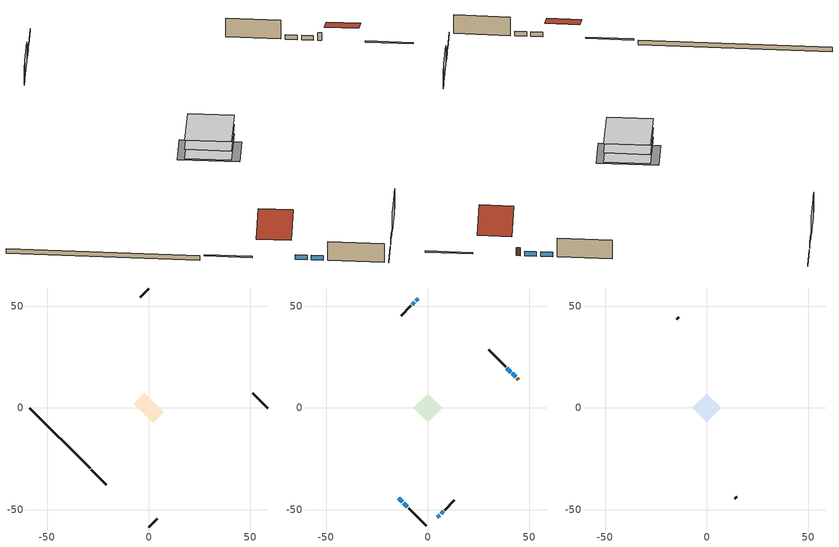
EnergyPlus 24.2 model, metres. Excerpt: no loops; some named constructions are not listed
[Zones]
crawlspace - vented
 floor foundation (Slab1 construction): -7.42,2.12 -2.12,7.42 7.42,-2.12 2.12,-7.42 z-0.91
 wall outside (RimJoist1 construction): -28.26,-30.35 -20.91,-37.7 z0.3:0.61
 wall outside (RimJoist2 construction): 0,58.6 -4.09,54.51 z0.3:0.61
 wall outside (RimJoist3 construction): 58.6,0 51.25,7.35 z0.3:0.61
 wall outside (RimJoist4 construction): 0,-58.6 4.09,-54.51 z0.3:0.61
 wall foundation (FoundationWall1 construction): -58.6,0 -28.91,-29.69 z-0.91:0.3
conditioned space
 floor to crawlspace - vented (Floor1 construction): -7.11,0 0,7.11 7.11,0 0,-7.11 z0.3
 floor adiabatic (AdiabaticFloorConstruction): -7.11,0 0,7.11 7.11,0 0,-7.11 z2.74
 wall outside (AdiabaticWallConstruction 1): 44.62,13.98 43.97,14.63 z0.3:2.34
 wall outside (AdiabaticWallConstruction): -14.27,-44.33 -12.46,-46.14 / -11.81,-46.79 -10,-48.6 / 40.88,17.72 38.99,19.61 z0.3:1.46; -4.75,53.85 -5.87,52.73 / -6.53,52.07 -7.65,50.95 / 4.75,-53.85 5.87,-52.73 / 6.53,-52.07 7.65,-50.95 z0.3:1.34; 43.32,15.28 41.53,17.07 z0.3:1.43
 wall outside (Wall1 construction): -9.34,-49.26 -0.66,-57.94 z0.3:5.18
 wall outside (Wall2 construction): -8.31,50.29 -13.13,45.47 z0.3:5.18
 wall outside (Wall3 construction): 38.34,20.26 29.92,28.68 z0.3:5.18
 wall outside (Wall4 construction): 8.31,-50.29 13.13,-45.47 z0.3:5.18
 window (WindowConstruction): -14.27,-44.33 -12.46,-46.14 z0.3:1.46
 window (WindowConstruction 1): -11.81,-46.79 -10,-48.6 z0.3:1.46
 window (WindowConstruction 2): -4.75,53.85 -5.87,52.73 z0.3:1.34
 window (WindowConstruction 3): -6.53,52.07 -7.65,50.95 z0.3:1.34
 window (WindowConstruction 4): 43.32,15.29 41.53,17.07 z0.3:1.43
 window (WindowConstruction 5): 40.88,17.72 38.99,19.61 z0.3:1.46
 window (WindowConstruction 6): 4.75,-53.85 5.87,-52.73 z0.3:1.34
 window (WindowConstruction 7): 6.53,-52.07 7.65,-50.95 z0.3:1.34
 door (Door): 44.62,13.98 43.97,14.63 z0.3:2.34
 ceiling adiabatic (AdiabaticFloorConstruction): 0,-7.11 7.11,0 0,7.11 -7.11,0 z2.74
attic - vented
 floor to conditioned space (Floor2 construction Reversed): -7.11,0 0,7.11 7.11,0 0,-7.11 z5.18
 wall outside (Wall5 construction): -13.79,44.81 -14.81,43.79 z0.3:5.18
 wall outside (Wall6 construction): 13.79,-44.81 14.81,-43.79 z0.3:5.18
 roof outside (Roof1 construction): -14.93,-43.67,5.18 -10.17,-38.91,8.55 -15.49,-33.59,8.55 -20.25,-38.35,5.18
 roof outside (Roof2 construction): 45.28,13.33,5.18 40.52,8.57,8.55 45.84,3.25,8.55 50.6,8.01,5.18
[Material] Roughness=Rough; Thermal Absorptance=0.9
Name | Thickness {m} | Conductivity {W/m-K} | Density {kg/m3} | Specific Heat {J/kg-K} | Solar Absorptance | Visible Absorptance
ceiling loosefill ins | 0.254 | 0.0480833 | 16.02 | 1046.75 | 0.7 | 0.7
ceiling stud and cavity | 0.1397 | 0.104117 | 65.682 | 1177.47 | 0.7 | 0.7
floor covering | 0.0127 | 0.0433444 | 54.468 | 1339.84 | 0.6 | 0.6
floor stud and cavity | 0.1397 | 0.923637 | 92.3553 | 1139.71 | 0.7 | 0.7
gypsum board | 0.0127 | 0.160291 | 801 | 837.4 | 0.6 | 0.6
osb sheathing 0.75 in. | 0.01905 | 0.115458 | 512.64 | 1214.23 | 0.7 | 0.7
[Construction]
Floor1 construction Reversed: floor covering, osb sheathing 0.75 in., floor stud and cavity
Floor2 construction: ceiling loosefill ins, ceiling stud and cavity, gypsum board
[EnergyManagementSystem:Program]
infil_program: Set p_m = 0.14; Set p_s = 0.22; Set s_m = 270; Set s_s = 370; Set z_m = 9.99744; Set z_s = 4.8768; Set f_t = (((s_m/z_m)^p_m)*((z_s/s_s)^p_s)); Set Tdiff = tin_s-tout_s; Set dT = @Abs Tdiff; Set c = 0.5333; Set Cs = 0.0872; Set Cw = 0.1017; Set n = 0.65; Set sft = (f_t*0.5); Set temp1 = ((c*Cw)*((sft*site_vw_s)^(2*n)))^2; Set Qinf = (((c*Cs*(dT^n))^2)+temp1)^0.5; Set Qinf = (@Max Qinf 0); Set mech_vent_house_fan_sensible_load_act = 0.0; Set mech_vent_house_fan_latent_load_act = 0.0; Set OASupInPb = out_pb_s; Set OASupInTemp = tout_s; Set OASupInW = out_wt_s; Set OASupRho = (@RhoAirFnPbTdbW OASupInPb OASupInTemp OASupInW); Set OASupCp = (@CpAirFnW OASupInW); Set OASupInEnth = (@HFnTdbW OASupInTemp OASupInW); Set ZoneTemp = tin_s; Set ZoneW = win_s; Set ZoneCp = (@CpAirFnW ZoneW); Set ZoneAirEnth = (@HFnTdbW ZoneTemp ZoneW); Set mech_vent_house_fan_cfis_act = 0.0; Set QWHV_cfis_sup = 0.0; Set QWHV_cfis_suppl_sup = 0.0; Set QWHV_cfis_suppl_exh = 0.0; Set Qrange = 0; Set Qrange = Qrange + 0.04719 * mech_vent_range_fan_0_sch_s; Set Qbath = 0; Set Qbath = Qbath + 0.04719 * mech_vent_bath_fan_0_sch_s; Set Qdryer = 0; Set Qdryer = Qdryer + 0.04262 * clothes_dryer_exhaust_0_sch_s; Set QWHV_sup = 0.0; Set QWHV_exh = 0.0; Set Qsupply = QWHV_sup + QWHV_cfis_sup + QWHV_cfis_suppl_sup; Set Qexhaust = Qrange + Qbath + Qdryer + QWHV_exh + QWHV_cfis_suppl_exh; Set Qfan = (@Max Qexhaust Qsupply); Set Qducts = 0; If Qducts < 0; Set Qsupply = Qsupply - Qducts; Else; Set Qexhaust = Qexhaust + Qducts; EndIf; Set Qfan_with_ducts = (@Max Qexhaust Qsupply); Set Qimb = (@Abs (Qsupply - Qexhaust)); If Qinf + Qimb > 0; Set Qtot = Qfan_with_ducts + (Qinf^2) / (Qinf + Qimb); Else; Set Qtot = Qfan_with_ducts; EndIf; Set Qinf_adj = Qtot - Qfan; Set infil_flow_act = Qinf_adj; Set infil_program_Qinf = Qinf_adj; Set infil_program_Qfan = Qfan; Set Qload = Qfan; Set Effectiveness_Sens = 0.0; Set Effectiveness_Lat = 0.0; Set Fan_MFR = Qload * OASupRho; Set ZoneInEnth = OASupInEnth; Set ZoneInTemp = OASupInTemp; Set FanTotalToCond = Fan_MFR * (ZoneInEnth - ZoneAirEnth); Set FanSensToCond = Fan_MFR * ZoneCp * (ZoneInTemp - ZoneTemp); Set FanLatToCond = FanTotalToCond - FanSensToCond; Set mech_vent_house_fan_sensible_load_act = mech_vent_house_fan_sensible_load_act + FanSensToCond; Set mech_vent_house_fan_latent_load_act = mech_vent_house_fan_latent_load_act + FanLatToCond
total_airflows_program: Set total_infil_flow_rate = 0; Set total_mechvent_flow_rate = 0; Set total_natvent_flow_rate = 0; Set total_whf_flow_rate = 0; Set total_infil_flow_rate = total_infil_flow_rate + (infil_program_Qinf * 1); Set total_mechvent_flow_rate = total_mechvent_flow_rate + (infil_program_Qfan * 1); Set total_natvent_flow_rate = total_natvent_flow_rate + (natural_vent_program_Qnv * 1); Set total_whf_flow_rate = total_whf_flow_rate + (natural_vent_program_Qwhf * 1)
total_loads_program: Set loads_htg_tot = 0; Set loads_clg_tot = 0; If htg_load_cond > 0; Set loads_htg_tot = loads_htg_tot + (htg_load_cond - clg_load_cond) * 1.0; EndIf; Set loads_htg_tot = (@Max loads_htg_tot 0); If clg_load_cond > 0; Set loads_clg_tot = loads_clg_tot + (clg_load_cond - htg_load_cond) * 1.0; EndIf; Set loads_clg_tot = (@Max loads_clg_tot 0)
unmet_hours_program: Set htg_unmet_hours = 0; Set clg_unmet_hours = 0; Set unit_htg_unmet_hours = 0; If ((DayOfYear >= 1) && (DayOfYear <= 365)); Set unit_htg_unmet_hours = unit_htg_unmet_hours + conditioned_space_htg_unmet_s; If unit_htg_unmet_hours > htg_unmet_hours; Set htg_unmet_hours = unit_htg_unmet_hours; EndIf; EndIf; Set unit_clg_unmet_hours = 0; If ((DayOfYear >= 1) && (DayOfYear <= 365)); Set unit_clg_unmet_hours = unit_clg_unmet_hours + conditioned_space_clg_unmet_s; If unit_clg_unmet_hours > clg_unmet_hours; Set clg_unmet_hours = unit_clg_unmet_hours; EndIf; EndIf
water_heater_Control: Set water_heater_HPWHSchedOverride = water_heater_T_set; If (water_heater_amb_temp<5.56) || (water_heater_amb_temp>48.89); Set water_heater_UESchedOverride = water_heater_T_set; Set water_heater_LESchedOverride = water_heater_T_set; Else; Set water_heater_UESchedOverride = water_heater_T_set - 9.0; Set water_heater_LESchedOverride = 0; EndIf
water_heater_hpwh_EC_adj: If WarmupFlag == 0; Set dhw_e_cons = water_heater_tank_energy + water_heater_tank_on_cycle_parasitic + water_heater_tank_off_cycle_parasitic + water_heater_coil_energy + water_heater_fan_energy; Set water_heater_hpwh_ec_adj_act = 0.0 * dhw_e_cons / 1; EndIf
water_heater_InletAir: Set water_heater_Tamb_act = water_heater_amb_temp; Set water_heater_RHamb_act = 0; Set water_heater_RHamb_act = water_heater_RHamb_act + (water_heater_amb_rh / 100) / 1; Set water_heater_sens_act = (0 - water_heater_sens_cool - (water_heater_tl + water_heater_fan_pwr)) / 1; Set water_heater_lat_act = (0 - water_heater_lat_cool) / 1
[EnergyManagementSystem:ProgramCallingManager]
component_loads_program_calling_manager: EndOfZoneTimestepAfterZoneReporting; component_loads_program
fridge_schedule_program_calling_manager: BeginZoneTimestepAfterInitHeatBalance; fridge_schedule_program
infil_program_calling_manager: BeginZoneTimestepAfterInitHeatBalance; infil_program
mini_split_heat_pump_supply_fan_disaggregate_program_calling_manager: EndOfSystemTimestepBeforeHVACReporting; mini_split_heat_pump_supply_fan_disaggregate_program
natural_vent_program_calling_manager: BeginZoneTimestepAfterInitHeatBalance; natural_vent_program
total_airflows_program_calling_manager: EndOfZoneTimestepAfterZoneReporting; total_airflows_program
total_loads_program_calling_manager: EndOfZoneTimestepAfterZoneReporting; total_loads_program
unmet_hours_program_calling_manager: EndOfZoneTimestepBeforeZoneReporting; unmet_hours_program
water_heater_hpwh_EC_adj_ProgramManager: EndOfSystemTimestepBeforeHVACReporting; water_heater_hpwh_EC_adj
water_heater_ProgramManager: InsideHVACSystemIterationLoop; water_heater_Control; water_heater_InletAir
[EnergyManagementSystem:OutputVariable]
Name | EMS Variable | Type of Data in Variable | Update Frequency | EMS Program or Subroutine | Units
mini split heat pump supply fan disaggregate clg | mini_split_heat_pump_supply_fan_clg | Summed | SystemTimestep | mini_split_heat_pump_supply_fan_disaggregate_program | J
mini split heat pump supply fan disaggregate htg backup | mini_split_heat_pump_supply_fan_backup_htg | Summed | SystemTimestep | mini_split_heat_pump_supply_fan_disaggregate_program | J
mini split heat pump supply fan disaggregate htg primary | mini_split_heat_pump_supply_fan_primary_htg | Summed | SystemTimestep | mini_split_heat_pump_supply_fan_disaggregate_program | J
loads_htg_tot_peakload_outvar; loads_htg_tot_annual_outvar; loads_htg_tot_timeseries_outvar | loads_htg_tot | Summed | ZoneTimestep | total_loads_program | J
loads_clg_tot_peakload_outvar; loads_clg_tot_annual_outvar; loads_clg_tot_timeseries_outvar | loads_clg_tot | Summed | ZoneTimestep | total_loads_program | J
htg_unmet_hours_annual_outvar; htg_unmet_hours_timeseries_outvar | htg_unmet_hours | Summed | ZoneTimestep | unmet_hours_program | hr
clg_unmet_hours_annual_outvar; clg_unmet_hours_timeseries_outvar | clg_unmet_hours | Summed | ZoneTimestep | unmet_hours_program | hr
loads_htg_roofs_annual_outvar; loads_htg_roofs_timeseries_outvar | loads_htg_roofs | Summed | ZoneTimestep | component_loads_program | J
loads_htg_ceilings_annual_outvar; loads_htg_ceilings_timeseries_outvar | loads_htg_ceilings | Summed | ZoneTimestep | component_loads_program | J
loads_htg_walls_annual_outvar; loads_htg_walls_timeseries_outvar | loads_htg_walls | Summed | ZoneTimestep | component_loads_program | J
loads_htg_rim_joists_annual_outvar; loads_htg_rim_joists_timeseries_outvar | loads_htg_rim_joists | Summed | ZoneTimestep | component_loads_program | J
loads_htg_foundation_walls_annual_outvar; loads_htg_foundation_walls_timeseries_outvar | loads_htg_foundation_walls | Summed | ZoneTimestep | component_loads_program | J
loads_htg_doors_annual_outvar; loads_htg_doors_timeseries_outvar | loads_htg_doors | Summed | ZoneTimestep | component_loads_program | J
loads_htg_windows_conduction_annual_outvar; loads_htg_windows_conduction_timeseries_outvar | loads_htg_windows_conduction | Summed | ZoneTimestep | component_loads_program | J
loads_htg_windows_solar_annual_outvar; loads_htg_windows_solar_timeseries_outvar | loads_htg_windows_solar | Summed | ZoneTimestep | component_loads_program | J
loads_htg_skylights_conduction_annual_outvar; loads_htg_skylights_conduction_timeseries_outvar | loads_htg_skylights_conduction | Summed | ZoneTimestep | component_loads_program | J
loads_htg_skylights_solar_annual_outvar; loads_htg_skylights_solar_timeseries_outvar | loads_htg_skylights_solar | Summed | ZoneTimestep | component_loads_program | J
loads_htg_floors_annual_outvar; loads_htg_floors_timeseries_outvar | loads_htg_floors | Summed | ZoneTimestep | component_loads_program | J
loads_htg_slabs_annual_outvar; loads_htg_slabs_timeseries_outvar | loads_htg_slabs | Summed | ZoneTimestep | component_loads_program | J
loads_htg_internal_mass_annual_outvar; loads_htg_internal_mass_timeseries_outvar | loads_htg_internal_mass | Summed | ZoneTimestep | component_loads_program | J
loads_htg_infil_annual_outvar; loads_htg_infil_timeseries_outvar | loads_htg_infil | Summed | ZoneTimestep | component_loads_program | J
loads_htg_natvent_annual_outvar; loads_htg_natvent_timeseries_outvar | loads_htg_natvent | Summed | ZoneTimestep | component_loads_program | J
loads_htg_mechvent_annual_outvar; loads_htg_mechvent_timeseries_outvar | loads_htg_mechvent | Summed | ZoneTimestep | component_loads_program | J
loads_htg_whf_annual_outvar; loads_htg_whf_timeseries_outvar | loads_htg_whf | Summed | ZoneTimestep | component_loads_program | J
loads_htg_ducts_annual_outvar; loads_htg_ducts_timeseries_outvar | loads_htg_ducts | Summed | ZoneTimestep | component_loads_program | J
loads_htg_intgains_annual_outvar; loads_htg_intgains_timeseries_outvar | loads_htg_intgains | Summed | ZoneTimestep | component_loads_program | J
loads_htg_lighting_annual_outvar; loads_htg_lighting_timeseries_outvar | loads_htg_lighting | Summed | ZoneTimestep | component_loads_program | J
loads_clg_roofs_annual_outvar; loads_clg_roofs_timeseries_outvar | loads_clg_roofs | Summed | ZoneTimestep | component_loads_program | J
loads_clg_ceilings_annual_outvar; loads_clg_ceilings_timeseries_outvar | loads_clg_ceilings | Summed | ZoneTimestep | component_loads_program | J
loads_clg_walls_annual_outvar; loads_clg_walls_timeseries_outvar | loads_clg_walls | Summed | ZoneTimestep | component_loads_program | J
loads_clg_rim_joists_annual_outvar; loads_clg_rim_joists_timeseries_outvar | loads_clg_rim_joists | Summed | ZoneTimestep | component_loads_program | J
loads_clg_foundation_walls_annual_outvar; loads_clg_foundation_walls_timeseries_outvar | loads_clg_foundation_walls | Summed | ZoneTimestep | component_loads_program | J
loads_clg_doors_annual_outvar; loads_clg_doors_timeseries_outvar | loads_clg_doors | Summed | ZoneTimestep | component_loads_program | J
loads_clg_windows_conduction_annual_outvar; loads_clg_windows_conduction_timeseries_outvar | loads_clg_windows_conduction | Summed | ZoneTimestep | component_loads_program | J
loads_clg_windows_solar_annual_outvar; loads_clg_windows_solar_timeseries_outvar | loads_clg_windows_solar | Summed | ZoneTimestep | component_loads_program | J
loads_clg_skylights_conduction_annual_outvar; loads_clg_skylights_conduction_timeseries_outvar | loads_clg_skylights_conduction | Summed | ZoneTimestep | component_loads_program | J
loads_clg_skylights_solar_annual_outvar; loads_clg_skylights_solar_timeseries_outvar | loads_clg_skylights_solar | Summed | ZoneTimestep | component_loads_program | J
loads_clg_floors_annual_outvar; loads_clg_floors_timeseries_outvar | loads_clg_floors | Summed | ZoneTimestep | component_loads_program | J
loads_clg_slabs_annual_outvar; loads_clg_slabs_timeseries_outvar | loads_clg_slabs | Summed | ZoneTimestep | component_loads_program | J
loads_clg_internal_mass_annual_outvar; loads_clg_internal_mass_timeseries_outvar | loads_clg_internal_mass | Summed | ZoneTimestep | component_loads_program | J
loads_clg_infil_annual_outvar; loads_clg_infil_timeseries_outvar | loads_clg_infil | Summed | ZoneTimestep | component_loads_program | J
loads_clg_natvent_annual_outvar; loads_clg_natvent_timeseries_outvar | loads_clg_natvent | Summed | ZoneTimestep | component_loads_program | J
loads_clg_mechvent_annual_outvar; loads_clg_mechvent_timeseries_outvar | loads_clg_mechvent | Summed | ZoneTimestep | component_loads_program | J
loads_clg_whf_annual_outvar; loads_clg_whf_timeseries_outvar | loads_clg_whf | Summed | ZoneTimestep | component_loads_program | J
loads_clg_ducts_annual_outvar; loads_clg_ducts_timeseries_outvar | loads_clg_ducts | Summed | ZoneTimestep | component_loads_program | J
loads_clg_intgains_annual_outvar; loads_clg_intgains_timeseries_outvar | loads_clg_intgains | Summed | ZoneTimestep | component_loads_program | J
loads_clg_lighting_annual_outvar; loads_clg_lighting_timeseries_outvar | loads_clg_lighting | Summed | ZoneTimestep | component_loads_program | J
total_infil_flow_rate_timeseries_outvar | total_infil_flow_rate | Averaged | ZoneTimestep | total_airflows_program | m^3/s
total_mechvent_flow_rate_timeseries_outvar | total_mechvent_flow_rate | Averaged | ZoneTimestep | total_airflows_program | m^3/s
total_natvent_flow_rate_timeseries_outvar | total_natvent_flow_rate | Averaged | ZoneTimestep | total_airflows_program | m^3/s
total_whf_flow_rate_timeseries_outvar | total_whf_flow_rate | Averaged | ZoneTimestep | total_airflows_program | m^3/s
[Schedule:Day:Interval]
cooling season schedule day; cooling season schedule day 2; cooling season schedule default day; natural vent schedule default day: No, 24:00, 0
cooling season schedule day 1; natural vent schedule day: No, 24:00, 1
[Schedule:Week:Daily]
cooling season schedule Week Rule - Jan1-May26: cooling season schedule day, cooling season schedule day, cooling season schedule day, cooling season schedule day, cooling season schedule day, cooling season schedule day, cooling season schedule day, cooling season schedule default day, cooling season schedule default day, cooling season schedule default day, cooling season schedule default day, cooling season schedule default day
cooling season schedule Week Rule - May27-Jun2: cooling season schedule day, cooling season schedule day, cooling season schedule day, cooling season schedule day, cooling season schedule day, cooling season schedule day 1, cooling season schedule day 1, cooling season schedule default day, cooling season schedule default day, cooling season schedule default day, cooling season schedule default day, cooling season schedule default day
cooling season schedule Week Rule - Jun3-Sep29: cooling season schedule day 1, cooling season schedule day 1, cooling season schedule day 1, cooling season schedule day 1, cooling season schedule day 1, cooling season schedule day 1, cooling season schedule day 1, cooling season schedule default day, cooling season schedule default day, cooling season schedule default day, cooling season schedule default day, cooling season schedule default day
cooling season schedule Week Rule - Sep30-Oct6: cooling season schedule day 1, cooling season schedule day 2, cooling season schedule day 2, cooling season schedule day 2, cooling season schedule day 2, cooling season schedule day 2, cooling season schedule day 2, cooling season schedule default day, cooling season schedule default day, cooling season schedule default day, cooling season schedule default day, cooling season schedule default day
cooling season schedule Week Rule - Oct7-Dec31: cooling season schedule day 2, cooling season schedule day 2, cooling season schedule day 2, cooling season schedule day 2, cooling season schedule day 2, cooling season schedule day 2, cooling season schedule day 2, cooling season schedule default day, cooling season schedule default day, cooling season schedule default day, cooling season schedule default day, cooling season schedule default day
natural vent schedule Week Rule - Jan1-Jan6: natural vent schedule day, natural vent schedule day, natural vent schedule default day, natural vent schedule day, natural vent schedule default day, natural vent schedule day, natural vent schedule default day, natural vent schedule default day, natural vent schedule default day, natural vent schedule default day, natural vent schedule default day, natural vent schedule default day
natural vent schedule Week Rule - Jan7-Dec31: natural vent schedule default day, natural vent schedule day, natural vent schedule default day, natural vent schedule day, natural vent schedule default day, natural vent schedule day, natural vent schedule default day, natural vent schedule default day, natural vent schedule default day, natural vent schedule default day, natural vent schedule default day, natural vent schedule default day
[Schedule:Year]
cooling season schedule: cooling season schedule Week Rule - Jan1-May26, 1, 1, 5, 26, cooling season schedule Week Rule - May27-Jun2, 5, 27, 6, 2, cooling season schedule Week Rule - Jun3-Sep29, 6, 3, 9, 29, cooling season schedule Week Rule - Sep30-Oct6, 9, 30, 10, 6, cooling season schedule Week Rule - Oct7-Dec31, 10, 7, 12, 31
natural vent schedule: natural vent schedule Week Rule - Jan1-Jan6, 1, 1, 1, 6, natural vent schedule Week Rule - Jan7-Dec31, 1, 7, 12, 31
[Schedule:File]
hot_water_dishwasher: File=in.schedules.csv; Column Number=5; Rows to Skip at Top=1; Number of Hours of Data=8760; Column Separator=Comma; Interpolate to Timestep=Yes; Minutes per Item=15; Adjust Schedule for Daylight Savings=Yes
